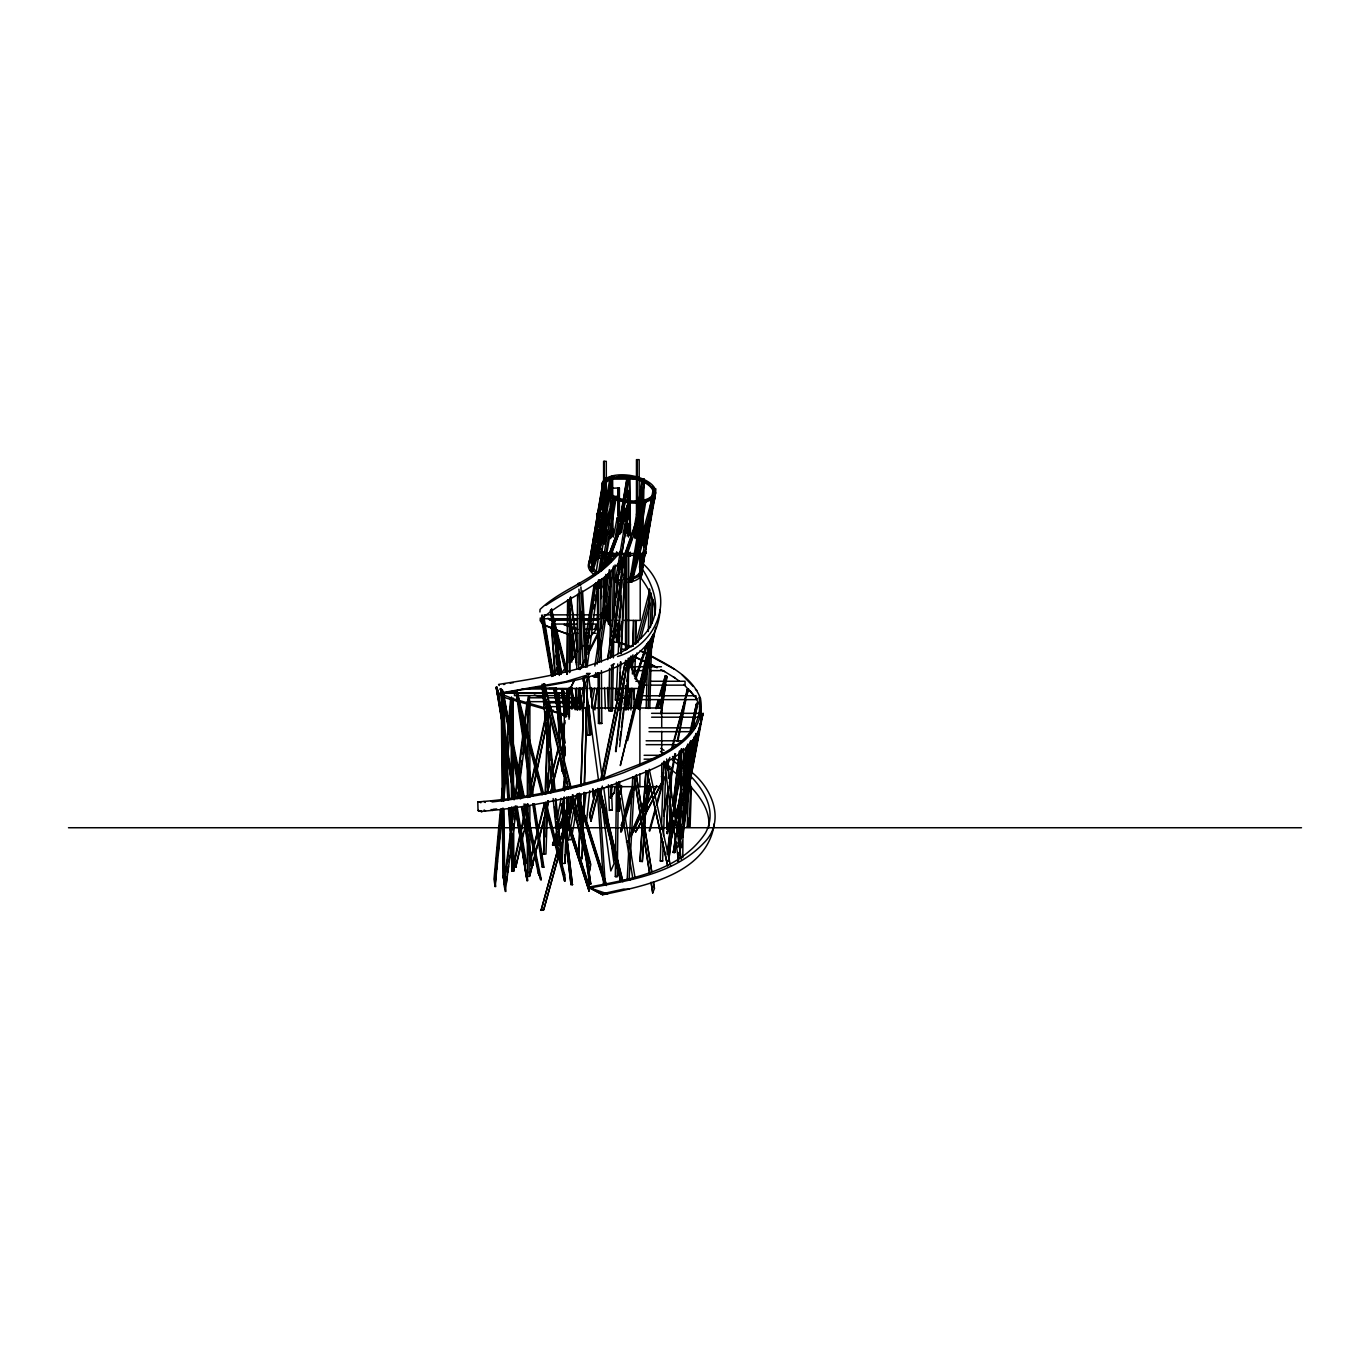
<?xml version="1.0" encoding="UTF-8"?>
<svg xmlns="http://www.w3.org/2000/svg" width="1370" height="1370" viewBox="0 0 1370 1370"><rect width="100%" height="100%" fill="white"/><g stroke="black" fill="none" stroke-linecap="round" stroke-linejoin="round"><path stroke-width="1.5" d="M514.452 691.73L514.452 695.6L567.659 695.6L567.659 691.73M527.347 874.351L527.347 838.046M527.347 831.641L527.347 816.674M527.364 810.269L527.364 803.865M527.364 797.46L527.364 763.278M527.364 754.733L527.381 735.519M527.381 705.601L527.381 701.337M527.981 803.899L527.964 876.526L529.847 876.355L529.865 805.868M527.981 797.477L528.015 699.231M529.865 797.323L529.899 701.2M542.04 614.856L542.04 618.726L568.19 618.726M562.317 689.076L562.317 692.946L502.91 692.946M564.235 712.331L564.235 708.461L568.173 708.461M575.109 701.663L575.109 697.792M577.232 706.646L577.232 702.776M603.605 512.38L603.605 503.869M603.605 482.6L603.605 461.33L606.293 461.33L606.293 501.745M604.256 512.38L604.256 497.498M604.256 486.864L604.256 461.33M604.684 477.736L604.033 479.123L604.033 477.736L634.259 477.719M606.293 563.447L606.293 552.812M606.293 540.037L606.293 531.526M606.293 516.644L606.293 508.133M636.468 538.376L636.468 529.865M636.468 514.966L636.468 459.652L639.173 459.652L639.173 500.084M637.119 538.376L637.119 523.477M637.119 514.966L637.119 459.652M638.077 699.625L638.077 695.772M638.488 477.719L638.488 479.106L611.02 479.123M639.173 525.601L639.173 519.23M639.173 510.719L639.173 504.331M566.615 716.715L566.837 689.11M566.957 674.245L567.591 599.923M566.974 714.455L567.18 688.973M567.317 674.108L567.933 599.786M569.047 719.267L569.303 687.415M569.44 672.55L570.057 598.21M569.406 717.007L569.629 689.401M569.783 672.413L570.314 608.691M680.085 853.561L680.907 751.034M680.274 857.98L681.164 749.065M682.808 857.62L683.459 748.551M608.657 597.337L608.4 620.404L611.619 620.404M608.845 578.465L608.896 574.27M609.033 561.683L609.085 555.398M580.109 688.031L579.972 700.823L578.397 701.132L576.41 700.841L576.547 688.048M576.77 668.851L577.626 594.237M578.397 701.132L578.534 688.339M578.756 669.159L579.63 592.405M580.383 664.587L581 611.277M618.418 782.184L617.253 876.629L615.318 876.56L616.483 782.099M623.966 823.096C614.325 856.747 630.012 786.483 631.998 788.503M621.535 831.316L621.586 827.531M665.392 675.615L665.854 681.489L665.392 675.615L659.312 696.131M613.263 664.244L612.424 710.722L608.794 710.688L609.564 668.44M609.975 645.201L611.208 577.592M611.636 666.454L610.832 710.824L612.424 710.722M611.842 655.887L612.15 639.002M612.373 626.313L613.452 567.163M613.383 657.908L613.88 630.44M614.12 617.767L615.079 564.954M639.602 568.122L639.91 553.292M640.167 540.585L640.338 532.108M640.766 510.924L641.4 479.157L642.838 478.849L644.071 479.072L643.643 500.255M640.835 568.327L641.143 553.497M641.4 540.79L641.742 523.854M642.068 506.9L642.41 489.963M642.547 483.61L642.633 479.363L644.071 479.072M641.862 527.57L641.982 521.216M642.479 557.436L642.564 553.206M642.736 544.729L642.821 540.499M642.907 536.252L643.506 506.609M600.745 598.741L601.276 579.544M601.499 571.016L601.909 556.1M601.841 587.901L602.081 579.356M602.749 618.144L603.81 579.767M604.17 566.974L604.273 562.71M604.393 558.446L604.581 552.042M604.804 543.513L605.865 534.797L605.677 541.201M603.793 609.427L604.615 579.578M615.335 699.967L618.949 700.173L615.335 699.967L615.627 689.298M616.979 640.252L617.099 635.988M617.219 631.724L617.459 623.196M617.082 700.241L617.322 691.713M619.034 629.875L619.206 623.487M619.069 695.909L619.189 691.644M630.885 709.985L631.484 688.665M632.067 667.344L632.358 656.692M632.649 646.024L633.368 620.439M631.45 708.136L631.981 688.956M632.392 674.023L632.923 654.843M633.163 646.297L633.865 620.713M633.608 699.402L633.899 688.733M634.259 675.941L634.498 667.413M635.149 643.968L635.8 620.507M633.882 708.221L634.413 689.024M634.755 676.232L635.355 654.911M635.646 644.242L636.296 620.798M646.178 708.324L647.479 661.385M647.719 652.856L648.01 642.188M648.318 631.519L649.5 588.843M648.147 708.564L649.637 655.237M649.86 646.691L649.979 642.427M650.408 627.494L651.349 593.364M649.774 708.444L651.675 640.167M652.137 623.11L652.788 599.632M567.985 813.643L568.499 796.861M570.108 797.443L569.149 828.918L567.54 828.319M579.647 828.542L578.739 858.425L579.733 830.46M579.767 824.278L580.674 794.377M580.931 785.832L584.374 676.729L587.696 677.037L584.322 784.017M579.921 824.055L580.829 794.155M581.085 785.626L584.374 676.729M582.627 839.536L582.062 858.75L582.712 841.454M582.952 828.867L584.065 792.562M582.901 835.049L584.202 792.339M584.459 783.794L587.37 687.723M590.864 695.772L591.104 687.534M597.149 628.693L597.286 624.583M604.906 581.325L604.992 578.123M604.855 600.796L605.506 579.442L606.653 579.852L606.002 601.207M612.561 556.34L612.681 552.093M617.647 531.697L617.973 521.165M618.452 531.988L618.024 519.059M619.685 534.094L619.822 529.882M619.942 525.669L620.13 519.35M545.346 802.957L543.633 854.212L544.301 817.839M545.089 794.343L547.229 730.279M545.637 794.412L547.486 738.892M547.914 726.066L548.565 706.851M545.962 836.916L546.75 813.42M547.606 787.801L548.103 772.851M549.182 740.81L549.524 730.141M543.085 854.144L545.945 854.075L547.726 800.679M548.017 792.134L549.301 753.688M549.73 740.879L550.517 717.383M550.723 710.979L550.86 706.714M561.854 861.233L562.505 842.019M562.796 833.474L563.498 812.119M563.652 807.838L563.995 797.169M564.217 790.747L564.783 773.673M563.721 816.451L562.145 863.442L564.851 863.374L566.067 827.069M563.858 812.187L564.371 797.237M564.577 790.832L565.159 773.742M564.765 854.76L564.851 863.374M565.485 833.405L565.707 827M566.05 816.314L566.204 812.05M566.478 803.505L566.701 797.1M566.204 822.805L567.06 797.169M609.085 620.404L610.215 586.857M611.054 561.683L611.26 555.398M670.016 820.835L669.724 829.312L666.693 829.175L668.115 786.791M668.406 778.314L668.817 765.59M667.875 805.817L666.693 829.175M668.354 790.987L668.509 786.74M670.409 797.563L669.724 829.312M670.615 791.209L671.386 767.885M670.153 816.588L670.581 803.882M670.786 797.528L671.642 772.081M691.422 786.928L690.086 826.846L689.213 826.898L687.243 826.675L688.648 784.65M688.408 818.232L688.117 826.641L687.243 826.675M689.213 826.898L690.617 784.873M660.271 860.942L662.601 860.942L660.271 860.942L661.145 835.512M661.385 829.295L663.731 761.669M662.601 861.045L663.251 841.951M663.491 835.717L666.06 761.771M618.298 491.196L618.504 487.994L612.887 488.199M620.473 662.001L619.017 693.699L616.38 693.562L617.75 663.988M618.23 653.421L622.1 568.91M617.014 689.247L616.38 693.562M618.949 646.982L619.925 625.85M620.302 617.408L621.278 596.275M621.672 587.833L621.963 581.496M620.867 653.541L625.131 560.587M620.13 678.818L620.422 672.464M620.61 668.252L620.901 661.915M621.295 653.456L625.559 560.484M604.923 885.037L577.387 797.289L577.558 793.727L606.379 885.568M605.283 884.917L577.746 797.152L577.917 793.607L606.088 883.393M539.917 611.996L540.037 609.427C562.916 587.422 597.868 579.664 617.116 552.744M540.294 617.99L540.157 620.576L541.835 623.144M628.693 523.905L627.152 536.047M627.152 880.088L632.769 776.636M629.07 880.191L634.704 776.721M609.393 810.355L612.304 810.081L609.393 810.355L608.4 784.804M644.26 832.087L642.324 861.542L639.944 861.319L642.427 823.456M642.718 819.243L645.904 770.848M640.03 861.422L642.53 823.558M642.804 819.346L645.989 770.95M644.174 831.967L642.324 861.542M616.277 597.337L617.408 580.555M618.11 570.074L618.538 563.772M639.31 576.702L641.177 576.993L639.31 576.702L643.112 553.309M653.713 489.09L655.596 488.936L653.713 489.09L650.973 505.787L652.462 497.481L654.86 497.276L640.972 576.496L639.242 575.931L649.329 516.062M596.703 555.449L598.707 529.882L597.988 533.957M601.361 495.769L603.331 481.897L604.941 482.548L604.598 486.812M601.635 513.476L598.159 558.258L599.135 557.162M603.622 487.891L604.941 482.548M600.625 537.982L603.776 497.481M708.701 827.737C711.03 808.18 696.32 791.809 683.219 779.188M714.301 823.661C707.262 874.334 644.208 886.03 602.663 894.764L588.398 887.178C630.286 879.369 680.359 871.286 705.567 832.857C720.928 804.07 693.819 776.225 672.327 760.076M617.767 640.663L619.137 623.59M626.484 531.903L626.998 525.515L630.166 525.909L629.481 534.437M618.178 643.044L619.719 623.847M627.237 530.036L627.58 525.772M621.226 630.131L621.912 621.603M621.295 636.793L622.494 621.86M618.932 790.13L617.031 811.228L618.349 792.083M625.765 709.763L627.477 690.771M629.755 665.443L630.525 657.001M626.158 709.934L627.871 690.942M630.149 665.615L630.919 657.172M619.891 800.354L619.326 811.074L620.473 798.419M620.456 794.035L621.226 785.592M628.059 709.609L629.96 688.511M620.85 794.189L621.62 785.746M628.453 709.78L630.354 688.665M502.995 808.18L495.067 886.527L494.005 879.095L500.444 809.208M501.232 800.731L502.396 788.024M504.16 768.964L505.924 749.904M506.712 741.427L510.616 699.077M495.752 886.544L494.673 879.112L501.129 809.225M501.917 800.748L503.081 788.041M503.475 783.811L506.215 754.151M506.609 749.921L511.489 696.97M495.067 886.527L496.043 875.944M496.642 869.59L497.413 861.113M498.012 854.76L498.783 846.283M499.365 839.93L500.153 831.453M500.735 825.1L501.523 816.64M503.475 795.456L504.263 786.979M504.845 780.626L505.633 772.166M506.215 765.813L507.003 757.336M507.585 750.983L508.373 742.506M510.325 721.322L511.096 712.862M503.766 799.703L512.962 700.173M671.471 816.999L666.985 833.474L671.848 809.875M667.601 833.628L671.985 812.102M691.627 727.487L696.474 703.889L696.594 708.941L692.244 727.641M586.035 792.631L583.757 813.814M594.888 709.968L597.149 688.767M584.476 815.458L586.6 820.562L589.785 790.661M598.639 708.221L599.306 701.645M614.24 635.834L616.226 619.017M616.723 614.822L617.476 608.52M617.973 604.307L618.709 598.005M619.463 591.703L619.959 587.49M626.415 532.844L627.785 524.299L626.792 532.707M614.376 637.803L621.072 581.051M616.363 640.355L618.349 623.538M619.103 617.236L619.6 613.024M624.069 575.194L625.062 566.786M629.532 528.957L630.405 524.607L629.412 533.016M621.226 602.389L616.5 642.324L613.88 642.016M623.949 579.253L625.696 564.543M614.924 786.414L614.188 792.699L610.558 797.802L611.551 784.959M615.524 751.428L622.956 688.596M610.558 797.802L612.047 785.233M616.003 751.719L625.919 667.926L629.549 662.823L625.919 667.926M619.908 740.057L620.884 731.683M621.381 727.487L623.624 708.632M624.121 704.437L626.347 685.582M626.843 681.404L629.07 662.549M619.634 746.616L629.549 662.823M667.207 854.315L671.934 814.311M672.944 805.885L679.434 751.154M667.447 854.435L672.19 814.431M673.184 806.005L679.674 751.257M673.475 820.87L668.731 860.874L673.235 820.75M673.732 816.554L681.712 749.167M673.971 816.657L681.969 749.27M568.379 789.12L543.102 690.463L544.489 683.664L570.81 786.431M544.489 683.664L543.102 690.463M572.352 794.891L590.247 864.761L589.425 871.337L590.812 864.521L572.917 794.651M516.113 811.126L505.256 891.442L503.869 883.993L510.342 833.251M510.89 829.021L513.579 807.889M514.932 797.306L517.072 780.403M517.894 774.05L522.741 735.998M523.271 731.768L527.056 702.176M505.89 891.476L504.502 884.027L514.195 807.906M515.548 797.34L528.221 697.964L529.591 705.413L517.74 798.453M506.335 882.999L507.14 876.646M507.688 872.416L508.493 866.08M509.024 861.85L509.846 855.514M511.729 840.701L512.534 834.364M513.065 830.134L513.887 823.798M514.418 819.568L515.223 813.215M517.106 798.419L517.928 792.083M518.459 787.853L519.007 783.623M519.812 777.287L521.97 760.367M522.775 754.031L523.58 747.678M524.128 743.448L524.933 737.111M678.749 854.777L677.944 861.113L678.647 852.5M679.726 844.057L681.644 829.261M684.092 810.252L691.182 755.349M680.667 839.981L681.489 833.645M682.842 823.096L693.768 738.601M682.979 832.754L683.801 826.418M684.349 822.188L695.806 733.481M681.455 847.688L682.277 841.351M682.825 837.121L696.2 733.635M585.88 651.503L594.768 584.459M582.935 681.13L583.483 676.934M585.709 660.186L595.967 582.661M588.449 649.705L589.014 645.51M591.223 628.744L591.789 624.566M596.498 588.946L597.063 584.75M587.165 666.762L598.536 580.863M620.798 558.789L607.732 659.672M608.023 657.583L608.879 651.298M609.736 645.013L610.301 640.817M610.883 636.622L611.739 630.337M615.164 605.18L615.729 601.002M616.294 596.806L617.151 590.521M617.716 586.326L618.572 580.041M609.958 657.566L623.932 554.884M610.592 657.874L623.436 563.567M594.837 666.043L609.342 569.646M595.128 676.814L595.762 672.636M597.029 664.244L611.208 569.937M596.875 677.122L593.261 676.523L596.875 677.122L597.508 672.927M599.084 662.446L613.572 566.05M644.568 811.211L645.201 806.998M645.835 802.786L648.387 785.935M660.186 708.033L663.697 684.863M664.33 680.65L664.964 676.455L666.916 676.42L666.282 680.633M647.667 794.514L648.952 786.089M660.751 708.187L662.018 699.762M662.977 693.443L663.936 687.124M644.671 819.448L649.774 785.763M660.939 712.058L666.916 676.42M650.339 785.918L644.362 821.555M661.179 714.318L665.649 684.846M514.778 798.282L496.197 687.38L497.002 686.849L515.531 798.145M525.652 863.151L526.457 862.603L525.652 863.151L516.182 806.656M584.408 645.749L594.049 585.178M596.053 572.66L601.036 541.338M586.394 640.115L587.062 635.937M593.381 596.258L594.049 592.08M594.717 587.901L595.368 583.723M586.514 648.061L589.836 627.186M590.504 623.007L591.172 618.829M598.485 572.883L604.804 533.204L605.797 533.838L604.136 544.284M593.827 609.016L594.494 604.838M595.145 600.659L596.155 594.409M599.803 571.427L602.8 552.641M644.123 547.503L647.89 524.556M641.177 576.993L655.596 488.936M602.269 485.871L589.391 562.265L601.961 489.158M591.908 558.549L591.223 562.693L591.6 561.837M596.087 533.786L599.221 515.206M599.906 511.078L603.399 490.426M603.553 490.7L590.984 570.091L592.731 569.988L605.934 491.539L603.553 490.7L590.984 570.091M604.119 487.532L604.821 483.387L602.612 483.815L604.821 483.387M595.197 550.466L595.899 546.339M596.584 542.212L597.286 538.085M599.375 525.703L600.06 521.559M600.762 517.432L601.464 513.305M602.149 509.178L602.851 505.05M603.536 500.923L604.238 496.796M600.642 533.375L609.684 479.705M601.892 534.214L611.277 478.472L612.664 478.044L603.964 529.659M602.218 539.986L602.92 535.841M601.327 570.571L613.503 498.32L614.531 497.687M561.991 807.752L562.882 804.293L589.597 887.572L589.031 890.945L561.991 807.752L562.882 804.293M612.441 510.068L613.144 505.941M603.228 569.201L615.062 499.005L616.072 498.389L604.598 566.512M620.302 517.62L626.895 478.387M620.028 520.6L627.34 477.257L629.19 477.445L621.894 520.805M622.151 517.809L626.672 490.974M615.969 555.895L616.671 551.767M615.335 581.394L628.539 502.019L630.405 502.259L617.185 581.616L615.318 580.469M618.572 572.454L630.405 502.259M635.132 502.105L635.303 501.06A24.677 11.833 9.6 0 1 605.317 482.891A24.677 11.833 9.6 0 1 645.116 481.709A24.677 11.833 9.6 0 1 637.906 500.975L637.735 502.019L635.132 502.105A24.677 11.833 9.6 0 1 629.721 501.797M633.145 534.403L642.188 480.716L643.198 480.099M640.064 498.68L640.766 494.536M634.344 537.16L635.731 528.906M637.119 520.651L643.729 481.418L642.188 480.716M635.012 538.598L638.146 520.018M639.191 513.818L641.28 501.437M642.324 495.238L644.756 480.784M630.936 581.068L644.14 502.619L643.061 501.745L629.84 580.195L632.426 580.726L645.647 502.276L644.551 501.403M639.944 567.745L642.376 553.292M643.763 545.02L647.256 524.385M649.346 512.003L653.165 489.296M640.424 568.687L643.198 552.161M644.585 543.907L647.719 525.327M650.853 506.746L653.644 490.237L655.425 490.237L654.963 489.296M643.044 556.597L639.91 575.177L641.639 575.725M645.133 544.215L645.835 540.088M646.52 535.944L647.222 531.817M652.086 502.927L652.788 498.8M640.972 576.496L655.083 492.292M588.723 891.048L589.288 887.674L562.556 804.378M646.092 793.418L647.325 786.209M681.746 802.615L673.287 852.465L676.044 833.662M677.105 827.429L681.695 800.422M683.801 787.955L691.559 742.266M693.682 729.799L694.385 725.655L695.789 725.792M682.808 796.381L692.312 740.297M675.701 844.194L674.691 852.602L676.455 842.225M677.465 833.799L680.291 817.188M683.099 800.559L693.682 738.259M677.516 835.991L681.746 811.057M682.808 804.841L694.436 736.289M574.835 803.625L576.29 795.216M591.48 706.971L594.734 688.065M606.328 620.833L608.862 606.122M621.518 532.587L623.692 519.983L622.562 519.162L619.959 533.821M579.373 793.11L571.187 839.759L565.998 839.759M593.844 709.078L597.474 688.065M624.6 530.481L625.696 524.179M647.77 792.185L648.729 786.585M566.375 837.652L572.66 802.032M591.138 697.261L592.611 688.887M605.18 617.647L607.407 605.06M568.447 839.759L574.116 807.718M681.404 793.281L675.564 822.771L681.763 784.942M682.894 778.657L688.956 745.177M691.987 728.429L697.073 703.135L693.151 728.395M674.948 822.616L681.541 788.949M683.065 780.575L689.881 742.9M692.535 728.258L697.073 703.135M675.564 822.771L680.102 797.648M680.873 793.47L681.626 789.274M682.757 783.006L690.326 741.136M692.603 728.583L697.69 703.289M682.928 784.907L690.874 740.964M637.033 708.256L642.958 676.848M645.338 664.279L649.688 641.263M637.615 708.513L650.664 639.43L654.021 634.259L650.664 639.43M639.208 709.352L641.194 698.888M641.982 694.693L646.726 669.57M648.695 659.107L653.439 633.985M639.79 709.626L654.021 634.259M663.868 811.811L668.646 786.74M669.365 782.784L674.93 753.568M677.225 741.307L687.124 689.281L686.507 695.84M663.714 816.109L675.564 753.723M677.859 741.461L685.788 699.796M677.653 847.413L681.472 824.346M683.065 816.006L685.822 801.416M686.541 797.391L687.397 793.076M688.117 789.051L702.382 713.821L687.124 797.357M678.373 843.389L681.524 826.709M683.099 818.369L683.887 814.191M684.675 810.03L685.856 803.762M687.038 797.511L687.826 793.333M688.63 789.171L702.896 713.941M678.441 843.235L681.592 826.555M682.774 820.305L686.336 801.536M603.708 489.569L589.494 563.43L603.708 489.569L605.574 489.775L605.591 491.094L603.725 490.905M603.536 500.136L605.574 489.775M591.754 561.546L596.635 536.68M601.927 509.743L602.731 505.599M603.553 501.454L605.18 493.166M558.087 825.887L563.481 798.59M581.342 708.307L582.164 704.094M597.115 628.505L597.954 624.309M603.348 597.012L607.92 573.91M615.815 534.009L618.709 519.316L617.185 517.911L613.417 536.749M560.399 827.994L563.721 811.194M605.249 601.207L606.071 597.012M555.312 827.583L556.134 823.387M556.973 819.209L561.152 798.282M562.83 789.908L564.919 779.462M579.133 708.324L581.651 695.754M595.025 628.813L595.864 624.617M596.703 620.439L597.954 614.171M603.382 586.959L605.9 574.407M628.539 537.057L630.063 524.915L628.573 513.818M636.913 708.495L641.246 687.552M639.756 698.186L641.931 687.706M638.232 708.769L640.389 698.289M648.626 658.49L653.387 635.44M638.899 708.924L642.376 692.175M643.232 687.98L655.785 627.22M600.711 779.616L625.062 663.217L627.494 663.217L603.639 779.855M601.207 779.855L625.062 663.217M601.413 787.921L601.036 792.322L602.338 786.089M603.571 777.526L624.891 675.684M521.285 844.194L515.805 866.902L514.332 860.617L519.71 835.769M520.617 831.624L525.532 808.848M531.354 781.928L547.931 705.327M516.353 866.97L514.88 860.685L520.257 835.837M521.165 831.693L526.988 804.772M531.012 786.14L545.791 717.812M546.698 713.667L548.479 705.396M515.805 866.902L520.737 844.125M521.628 839.981L523.426 831.71M525.224 823.421L526.114 819.277M532.382 790.302L545.38 730.244M522.176 840.05L527.107 817.274M532.039 794.497L549.849 709.54M673.287 803.642L674.742 797.408M678.116 782.852L681.506 768.313M682.945 762.08L686.336 747.523M689.23 735.056L696.474 703.889M666.985 833.474L671.814 812.684M673.749 804.378L675.204 798.145M676.163 793.983L681.472 771.139M682.928 764.905L687.757 744.115M673.92 803.796L675.359 797.546M676.335 793.401L681.644 770.539M683.099 764.306L687.449 745.605M691.781 726.905L697.107 704.043M674.365 804.533L681.609 773.365M683.065 767.131L688.374 744.27M649.243 643.866L620.319 765.539L650.408 642.033M634.464 709.609L647.496 656.076M627.614 740.708L650.185 648.061M651.195 643.951L652.514 635.492M530.687 858.545L544.541 803.008M547.11 792.716L551.219 776.259M553.274 768.022L558.395 747.455M563.019 728.943L565.074 720.706M531.046 858.613L544.917 803.077M547.469 792.785L551.579 776.328M552.607 772.218L558.258 749.596M562.351 733.138L564.919 722.846M537.588 844.331L529.882 875.173L548.719 801.193M539.129 838.149L548.36 801.125M550.415 792.887L551.442 788.778M552.983 782.612L559.131 757.918M550.774 792.973L552.829 784.736M553.857 780.626L560.518 753.877C558.069 755.384 566.204 790.713 564.645 769.871M597.388 796.484L591.052 821.229L589.494 814.893L595.813 790.147M627.957 664.296L629.532 658.114M591.052 821.229L589.888 815.116L594.101 798.607M590.675 821.024L598.039 792.134M619.103 709.609L622.802 695.172M619.497 709.831L621.603 701.577M668.183 849.006L669.485 843.937M670.546 839.827L681.661 796.604M684.298 786.312L688.528 769.854M689.589 765.744L690.651 761.617M692.518 754.339L698.34 731.7M699.402 727.59L703.101 713.188L692.501 756.565M668.68 849.16L681.626 798.83M684.264 788.538L689.024 770.026M690.086 765.916L691.439 760.675M629.652 666.437L632.375 656.11M635.646 643.712L649.825 590.042M631.33 667.464L633.505 659.21M637.872 642.701L650.956 593.141M624.977 698.34L621.466 697.399L624.977 698.34L626.621 692.141M634.807 661.179L636.981 652.925M640.8 638.471L650.065 603.365M634.995 560.964L652.719 496.385L653.798 496.265L655.237 497.019L631.964 581.788L630.885 581.908L629.447 581.154L632.221 571.05M639.944 546.716L641.605 540.671M642.718 536.629L646.041 524.522M648.267 516.456L649.928 510.394M651.024 506.352L652.685 500.307M630.885 581.908L654.158 497.139L655.237 497.019M649.174 830.785L655.648 807.255M656.435 804.224L664.005 776.602M666.231 768.416L668.697 759.271M671.488 749.047L687.997 688.716L672.122 749.236M649.808 830.991L655.699 809.482M656.829 805.406L663.748 779.89M666.865 768.621L669.879 757.422M558.498 856.318L543.684 909.834L541.099 910.348L557.521 850.445M559.799 842.207L571.752 798.984M541.099 910.348L557.607 850.65M559.885 842.413L571.838 799.189M543.684 909.834L558.395 856.113M559.542 852.003L573.208 802.597M559.628 852.208L573.294 802.803M576.428 665.186L568.413 604.29L570.399 597.2L577.575 651.812M576.496 662.892L568.773 604.084L570.262 598.776M593.809 797.511C599.717 774.478 592.508 813.866 592.696 789.12M687.997 688.716L687.175 694.059L688.613 688.922M596.943 629.07L598.108 624.96M600.454 616.74L601.618 612.63M603.964 604.41L606.311 596.19M601.413 619.086L604.923 606.756M606.259 609.564L607.424 605.454M600.608 553.514L601.841 549.25M655.682 708.461L658.097 700.241M624.052 817.445L621.072 825.442M625.867 811.28L632.546 788.709M656.23 708.667L658.045 702.502M660.477 694.299L665.94 675.821M620.987 831.111L632.512 792.1M657.412 707.965L659.843 699.745M661.059 695.635L664.707 683.322M625.182 819.003L631.861 796.415M633.676 790.267L634.892 786.157M657.977 708.17L660.391 699.95M661.607 695.857L664.039 687.637M553.977 840.015L552.709 845.136L553.84 845.084L557.076 835.083M552.709 845.136L557.111 832.069M641.674 808.523L644.071 800.645M644.277 801.005L638.934 816.948L629.875 836.419M644.636 804.104L642.17 811.519M612.801 508.219L592.867 571.102L591.412 571.495L590.35 570.228L613.503 497.19L614.959 496.813L616.02 498.081L614.736 502.139M591.412 571.495L614.565 498.457L616.02 498.081M624.874 708.53L631.775 688.305M635.218 678.184L646.948 643.814M625.422 707.177L631.621 688.973M635.063 678.869L646.794 644.482M625.439 709.437L632.495 688.545M635.783 679.109L648.198 642.701M613.435 635.749L615.524 629.703M614.359 634.002L615.764 629.96M617.39 575.28L615.284 581.325L617.51 582.627L616.928 581.685M618.795 571.239L642.753 502.704M615.849 582.267L643.455 500.701L645.116 501.06L621.038 572.557M621.158 569.595L631.724 539.369M633.848 533.324L641.588 511.147M554.662 838.731L552.47 844.913L553.84 845.084M555.706 837.943L556.888 834.724M640.509 811.742L629.669 836.06M555.09 836.71L556.905 831.71M641.982 811.143L643.198 807.821M651.058 882.468L652.736 892.949L654.432 888.394L653.421 882.092M603.964 567.831L629.018 501.077L630.662 502.002L629.19 505.992M604.547 567.026L628.265 503.081M607.098 564.748L630.662 502.002M608.417 561.957L626.963 511.986M617.219 783.434L632.837 878.667M670.135 825.87L671.728 821.966M674.108 816.092L681.25 798.487M684.418 790.661L687.603 782.835M674.982 816.058L678.955 806.262M673.372 823.747L671.797 827.651L674.263 823.695M675.753 817.873L681.301 804.173M682.894 800.251L688.442 786.568M675.838 819.791L681.404 806.091M682.979 802.169L686.952 792.391M558.652 829.877L562.094 821.726M558.84 830.237L570.502 805.971M558.943 826.658L563.498 816.571M558.429 828.713L563.704 816.931M640.15 816.143L630.765 836.299M640.338 816.52L630.953 836.659M602.149 777.543L588.586 676.061L585.367 683.305L598.519 780.283M600.676 794.771L610.814 870.943L614.034 863.699L610.027 834.176M615.318 876.56L617.305 876.543M645.578 553.514L646.349 551.836M677.551 860.959L679.178 857.637M574.081 680.873L570.314 688.459L574.218 680.873M579.75 669.502L584.459 660.015M588.227 652.428L597.663 633.471M580.092 669.502L584.014 661.915M587.918 654.329L597.714 635.355M603.588 623.984L606.516 618.298L605.215 618.298M640.989 822.651L635.68 832.052L633.848 829.055L640.732 815.972M642.701 812.222L656.453 786.037M661.385 776.67L663.337 772.937M643.078 812.187L645.047 808.437M647.993 802.82L656.846 785.986M661.761 776.636L663.731 772.885M635.68 832.052L641.588 820.818M645.51 813.335L664.193 777.8M668.132 770.317L670.101 766.566M645.904 813.3L663.594 779.633M566.015 811.554L569.577 804.926M565.313 813.574L569.783 805.286M566.855 811.999L569.44 807.204M627.751 507.945L627.237 476.4L629.549 475.63L630.012 535.293M628.282 841.625L626.706 842.19L627.083 840.872M626.706 842.19L627.272 841.231M625.234 553.446C606.807 586.069 567.557 595.231 541.664 619L541.544 621.586L543.222 624.155M654.432 888.394L653.353 882.229M652.736 892.949L651.144 882.331M610.078 797.528L614.188 792.699M620.593 551.031C602.166 576.924 571.444 587.97 546.048 605.249M560.724 673.766L567.266 665.615M569.886 662.344L576.428 654.192M580.349 649.294L582.969 646.041M589.511 637.872L597.371 628.094M611.962 496.967L618.641 495.974L618.298 492.789M601.276 553.514L603.879 551.836M521.49 807.238L531.423 865.994L532.776 865.497L522.826 806.742M531.423 865.994L532.776 865.497M503.835 684.589L505.239 683.784M617.528 656.504C658.405 644.397 676.814 594.974 643.506 564.149M611.157 665.46L614.462 663.816M597.2 789.188L603.536 883.376M565.656 672.345L551.014 614.24L551.237 609.856M612.613 477.137L610.129 476.777L612.613 477.137L612.801 502.739M589.22 674.417L565.776 681.609L497.447 693.545L506.677 698.238L544.472 709.026M541.869 684.349L544.626 684.589L545.054 688.819M553.155 798.556L558.994 857.791L561.751 858.031L555.912 798.813M558.994 857.791L561.751 858.031M508.424 808.197L512.877 867.553M509.914 807.923L512.842 867.758L509.195 807.957M610.027 477.633L612.664 478.044M599.443 556.494L596.823 556.083M561.786 770.916L561.46 760.144M542.126 794.823L516.987 698.34L516.952 691.49L543.702 794.12M516.987 698.34L516.952 691.49M564.56 874.18L564.594 881.03L564.56 874.18L545.842 802.34M561.323 803.933L571.033 884.575L561.323 803.933L562.967 803.899L572.369 884.626L562.967 803.899M597.508 512.74L596.618 514.11L597.834 520.583M602.046 512.928L604.495 512.448M629.001 889.267L623.727 889.096L602.406 893.754L602.663 894.764L588.398 887.178L602.406 893.754L607.681 893.925L589.956 887.965C629.96 880.276 674.725 873.889 704.197 842.601C725.792 820.887 712.023 788.092 691.045 771.704M590.35 570.228L591.789 569.834M578.106 794.138L590.693 883.821L578.106 794.138L577.027 794.103M576.976 796.278L589.614 883.787L591.052 883.736M522.706 797.631L500.307 688.75L502.756 693.648M538.222 873.015L541.253 879.608L538.222 873.015L523.991 803.916M644.14 502.619L645.647 502.276M531.474 795.371L516.028 692.192L517.723 692.466L519.298 702.998M516.028 692.192L517.723 692.466M532.724 803.779L542.178 866.953L543.873 867.227L534.42 804.07M542.178 866.953L543.873 867.227M579.322 583.278L577.746 583.586L579.733 583.877M553 624.908L553.668 633.402M554.49 624.771L561.495 672.995M576.41 700.841L579.972 700.823M541.013 910.142L543.599 909.646M504.126 692.912C556.169 682.431 655.545 679.229 660.117 609.667M514.092 799.857L497.087 688.082L514.778 798.419M514.041 798.556L498.389 695.206M516.113 806.844L527.09 880.704L515.839 806.039M502.328 689.607L520.069 798.847M511.678 856.267L511.729 871.217L513.836 871.046L513.664 824.072M623.949 508.938L626.689 508.698L623.881 508.818L625.388 511.866M510.102 682.996L513.339 682.637M585.675 707.434L587.25 734.885L588.62 734.731M589.049 705.071L590.727 734.645L589.34 734.799L587.302 698.888M629.447 581.154L631.964 581.788M683.818 684.452L697.107 698.991L695.72 697.981L700.669 706.869C708.855 756.411 642.153 772.029 607.903 786.86C566.666 799.207 524.094 808.163 481.093 811.348L478.044 810.509L481.915 811.656L478.044 810.509L477.787 801.929C521.353 798.761 564.491 789.822 606.276 777.287C640.526 762.456 707.228 746.838 699.042 697.296L700.43 698.306C708.376 741.375 654.928 759.134 623.864 772.577C581.548 788.041 536.92 796.689 492.275 801.912L490.888 800.902M481.093 811.348L479.38 810.612M492.994 809.31L496.676 808.968M528.015 697.09L529.899 696.936M627.032 508.647L623.881 508.818L625.816 508.801M616.637 811.074L619.326 811.074M608.794 710.688L610.369 710.585M512.123 867.792L513.613 867.518M502.961 876.338L504.725 883.667L502.961 876.338L502.31 808.523M578.688 584.956L580.794 584.853M587.25 734.885L590.727 734.645M598.056 672.687L598.45 723.377L601.841 723.428L601.413 670.615M598.45 723.377L601.841 723.428M626.415 841.985L627.974 842.139M635.303 501.06L637.906 500.975M625.559 663.457L627.991 663.457M625.542 685.839L626.107 692.192M628.71 658.353L628.162 692.192L628.162 658.353M617.185 517.911L621.432 519.316L618.709 519.316M622.562 519.162L626.415 519.983L623.692 519.983M600.317 553.514L624.583 553.514M628.556 553.514L635.081 553.514M636.981 553.514L646.349 553.514M608.4 555.398L617.63 555.398M628.916 555.398L633.899 555.398M639.328 555.398L640.201 555.398L640.201 570.074M544.147 614.856L568.19 614.856M571.564 614.856L577.9 614.856M582.113 614.856L590.556 614.856M593.501 614.856L598.981 614.856M572.403 618.726L577.9 618.726M582.113 618.726L598.981 618.726M596.858 619.034L598.827 619.034M549.558 620.199L576.856 620.199M582.986 620.199L597.868 620.199M614.719 620.404L617.63 620.404M624.001 620.404L640.201 620.404L640.201 576.359M555.347 675.085L551.665 624.052L576.856 624.069M585.076 624.069L589.288 624.069M591.566 624.069L597.868 624.069M573.842 629.361L577.883 629.361M583.945 629.361L598.125 629.361M573.842 633.231L577.883 633.231M583.945 633.231L588.004 633.231M592.046 633.231L596.087 633.231M621.415 649.209L627.1 649.209M630.337 666.762L644.842 666.762M649.774 666.762L661.419 666.762M633.197 670.632L643.558 670.632M649.774 670.632L663.491 670.632M586.548 673.458L590.247 673.458M635.834 681.267L640.389 681.267M650.716 681.267L685.051 681.267L685.051 685.137L650.716 685.137M642.205 685.137L646.777 685.137M531.868 688.151L555.398 688.151M548.942 688.459L584.956 688.459M589.134 688.459L624.703 688.459M627.785 688.459L641.434 688.459L628.231 661.915M522.004 689.076L566.786 688.819M561.46 689.333L567.848 689.333L567.848 693.203M625.542 692.192L628.727 692.192M506.147 693.203L568.31 693.203M544.096 697.792L529.402 697.792L529.402 701.663L544.096 701.663M548.103 697.792L577.335 697.792L577.335 701.663L548.103 701.663M547.897 702.776L580.486 702.776L580.486 706.646L545.791 706.646M585.298 707.982L564.286 707.982L564.303 765.402M591.583 707.982L661.71 707.982L661.71 727.128M576.068 708.461L579.698 708.461M651.606 713.325L699.334 713.325L699.265 717.195L651.606 717.195M649.003 727.83L695.275 727.83M649.003 731.683L691.559 731.683M646.126 740.793L682.14 740.793M646.126 744.663L677.499 744.663M644.106 755.298L662.018 755.298M644.106 759.168L654.586 759.168M576.907 786.671L564.303 786.671L564.303 769.649M606.293 786.671L661.727 786.671L661.727 763.278M68.5 827.737L1301.5 827.737M627.237 476.4L629.053 476.435M513.836 871.046L513.065 847.533M511.729 871.217L512.277 834.929M549.867 710.242L565.485 714.541M550.124 710.876L565.741 715.191M624.857 879.968L630.114 880.139M589.614 883.787L590.693 883.821M571.033 884.575L572.694 884.523M603.331 883.479L605.232 883.444L598.913 789.257M668.491 860.771L666.454 860.634L668.731 860.874M477.787 801.929L479.346 802.169M584.236 676.934L587.542 677.26M578.876 858.219L582.199 858.528M672.875 852.363L674.691 852.602M627.409 524.436L630.405 524.607M628.556 502.944L630.405 503.184M612.784 559.457L610.917 559.165L612.647 559.457M641.4 479.157L642.633 479.363M644.037 501.643L645.681 502.002M534.283 695.018L541.766 697.21M553.377 710.345L511.952 698.392L503.389 694.83M596.429 571.889L597.354 572.18M573.139 627.323L577.13 628.676M576.513 629.001L563.943 624.703M564.286 624.275L571.153 626.655M567.968 634.036L555.586 629.635M572.78 636.228L546.51 626.158M618.949 518.117L622.545 519.418M623.059 520.069L617.664 518.117L617.596 520.412L621.192 521.713M621.089 642.821L626.313 644.773M620.73 643.181L629.429 646.434M562.231 715.072L566.084 716.544M549.456 618.709L555.347 621.055M554.764 621.295L547.777 618.298M553.617 628.847L545.123 625.148M602.355 482.976L603.964 483.627M628.042 645.424L631.484 646.88M635.183 656.915L645.356 661.556M634.841 657.189L646.743 662.566M613.503 498.32L615.062 499.005M640.098 650.544L646.777 653.815M641.485 651.555L646.503 654.004M649.825 655.648L674.502 669.245M650.082 664.21L657.12 667.772M651.795 656.264C670.615 666.231 692.329 677.242 700.43 698.306M652.034 664.827L655.733 666.762M660.802 669.69L664.501 671.608M652.719 496.385L654.158 497.139M632.152 660.323L630.971 656.024M628.436 501.865L630.097 502.79M663.114 670.598L674.742 677.808M660.734 748.328L664.039 750.366M672.499 756.531L677.585 760.23M660.46 751.428L663.851 753.894M662.737 763.021L680.205 776.687M695.481 689.401L696.851 690.429M673.355 676.797L679.4 681.232M483.918 801.45L485.305 802.46M491.145 809.482L492.532 810.492M479.466 801.758L480.853 802.769M484.158 810.012L485.545 811.023M631.33 579.852L632.426 580.726M683.596 765.231L688.1 768.981M682.174 674.879L693.186 686.421M613.503 497.19L614.565 498.457M639.465 576.136C648.096 587.302 655.733 600.591 655.031 615.147M689.983 690.497L694.573 696.474M642.941 570.057C698.854 657.531 553.514 675.324 498.56 684.435L499.245 685.548M611.431 526.988L613.709 530.447M610.284 525.275L605.608 515.754M606.499 529.454L609.171 534.386M551.665 624.052L554.542 629.532M562.231 770.779L565.108 776.259M641.742 567.745L642.205 568.687M606.516 618.298L610.301 625.885M613.126 631.57L619.737 644.842M623.076 508.972L625.354 514.692M600.317 551.836L601.087 553.514M541.595 615.695L543.941 621.792L553.48 676.146M541.595 617.373L543.359 621.946M500.307 688.75L502.036 693.837M562.299 807.649L589.031 890.945M626.039 516.61L628.128 524.933M529.368 872.073L530.241 875.259M516.25 691.696L542.999 794.343M545.14 802.546L563.858 874.403M518.22 700.19L542.297 792.562M544.969 802.82L565.296 880.824M544.267 803.025L564.594 881.03M543.907 683.904L570.759 788.726M546.305 700.515L567.882 784.77M571.05 797.1L586.839 858.767M570.485 797.34L588.912 869.282M551.562 609.838L567.249 672.105M571.444 688.699L576.667 709.454M550.98 610.044L567.18 674.382M570.845 688.904L576.068 709.66M551.596 614.051L553.172 620.267M554.216 624.429L566.238 672.156M570.417 688.75L575.126 707.434M569.834 688.956L575.058 709.711M599.889 788.589L622.973 881.544M599.683 788.709L622.768 881.663M597.765 788.366L620.85 881.321M598.073 790.541L620.644 881.441M602.252 517.175L603.091 520.737M649.226 769.221L670.581 865.891M667.721 865.789L646.931 771.276L667.618 865.669M503.321 695.343L524.008 795.85M525.737 804.224L541.253 879.608M504.331 703.906L523.289 796.038M525.018 804.413L540.534 879.797M501.009 688.562L523.426 797.46M525.138 805.834L538.941 872.844M699.282 705.858L700.738 713.582M496.351 688.219L497.635 695.326M526.542 873.443L527.827 880.567M555.689 688.682L565.211 743.037M544.455 628.213L552.521 674.211M555.09 688.853L563.892 739.029M541.955 617.784L552.23 676.335M554.422 688.87L565.056 749.51M541.732 620.045L551.63 676.489M553.84 689.024L565.211 753.842M503.304 691.336L509.691 729.097M511.472 739.594L521.405 798.35M502.687 691.696L520.788 798.727M522.107 806.861L532.159 865.874M516.987 806.108L526.388 863.014M496.265 686.986L514.846 797.871M516.952 810.441L520.446 831.35M521.148 835.546L521.85 839.724M522.552 843.92L523.254 848.098M523.956 852.277L524.659 856.473M543.77 616.312L553.514 675.307M555.586 687.946L563.241 734.286M544.558 624.857L545.26 629.07M545.945 633.283L550.826 662.772M551.511 666.985L552.213 671.197M555.347 690.155L557.419 702.793L556.254 687.843M558.121 707.006L562.642 734.388M564.389 744.92L565.074 749.133M552.213 673.526L542.811 616.637L544.661 631.501M554.987 690.377L557.076 703.015M557.778 707.228L565.074 751.462M545.346 635.714L546.048 639.927M546.733 644.14L551.254 671.523M554.388 690.48L565.176 755.778M619.343 781.568L634.909 876.937M636.314 775.043L651.743 871.594M636.228 775.163L651.675 871.731M649.791 873.94L634.361 777.372L649.705 874.06M497.087 688.082L514.486 797.614M515.377 806.981L527.09 880.704M515.086 806.176L525.789 873.58M519.932 707.194L533.153 795.645M517.004 692.621L532.451 795.799M533.701 804.224L543.154 867.381M516.747 692.038L518.631 704.659M519.264 708.872L532.176 795.216M533.444 803.625L542.897 866.799M666.625 758.963L681.215 859.332M664.09 761.086L678.681 861.61M551.665 608.691L553.497 621.381M554.114 625.593L561.152 674.211M563.293 689.007L566.05 708.016M551.374 610.951L560.553 674.348M562.693 689.144L565.45 708.17M550.98 610.404L560.176 673.817M562.317 688.596L565.365 709.728M550.38 610.558L559.577 673.954M561.717 688.75L565.074 711.989M577.318 796.193L589.956 883.701M603.742 787.801L609.308 830.237M564.046 691.918L566.324 708.718M556.203 637.375L560.741 670.992M563.875 694.111L565.861 708.804M553.274 627.015L555.843 645.921M556.973 654.329L559.525 673.235M562.094 692.141L565.211 715.26M556.785 656.521L559.354 675.427M561.614 692.244L565.022 717.452M570.759 597.012L577.369 647.411M582.901 689.418L584.271 699.916M582.267 687.517L584.202 702.228M579.818 688.1L582.575 709.095M593.056 788.914L594.152 797.306M579.459 688.288L582.49 711.407M546.099 699.402L555.073 790.353M544.061 684.777L554.507 790.524M555.329 798.984L561.186 858.219M542.657 686.284L543.274 692.621M543.702 696.851L544.524 705.31M545.157 711.664L545.996 720.123M546.613 726.477L547.246 732.813M547.863 739.166L548.702 747.626M549.13 751.856L549.952 760.316M550.586 766.652L551.425 775.112M551.836 779.342L552.881 789.925M554.559 806.844L555.603 817.41M556.014 821.64L556.854 830.117M557.47 836.453L558.309 844.913M542.075 686.456L552.521 792.22M573.037 633.95L575.194 657.103M578.911 697.107L580.092 709.728M572.66 634.019L574.818 657.172M578.722 699.265L579.715 709.797M570.725 634.07L573.071 659.33M575.811 688.802L576.599 697.227M576.993 701.423L577.78 709.848M570.348 634.122L571.119 642.547M571.906 650.973L572.489 657.292M575.434 688.87L576.222 697.279M576.616 701.491L577.387 709.917M550.637 610.061L551.014 614.24M554.696 631.656L557.761 674.177M559.131 693.323L563.875 759.237M555.929 655.185L556.545 663.697M556.837 667.943L557.299 674.314M558.686 693.46L559.148 699.83M559.594 706.218L560.518 718.976M562.505 746.616L563.275 757.25M557.641 706.988L560.707 749.51M551.374 626.313L554.884 675.222M556.58 698.614L556.888 702.861M557.196 707.125L559.782 743.276M503.064 697.244L505.838 741.941M506.232 748.328L509.4 799.412M502.293 697.484L508.63 799.652M501.437 695.395L502.088 706.029M502.756 716.681L503.406 727.316M503.68 731.58L507.893 799.686M582.541 591.035L586.874 667.07M580.914 586.976L585.487 667.224M578.928 589.186L583.38 667.31M583.997 677.876L584.356 684.212M601.875 548.411L602.012 551.802M607.458 687.432L608.28 708.735M611.294 784.702L612.287 810.235M604.547 687.552L605.386 708.855M629.583 477.719L630.508 534.488M630.286 552.11L630.354 556.323M627.957 490.306L628.128 500.821M628.025 524.761L628.094 528.957M628.47 552.076L628.539 556.288M502.927 697.193L503.218 726.871M503.269 733.224L503.92 801.022M504.006 809.499L504.725 883.667M502.362 714.181L502.482 726.905M502.55 733.258L502.756 754.442M503.047 786.226L503.201 801.056M503.269 809.533L503.989 883.701M501.968 696.183L502.961 800.011M503.047 808.488L503.698 876.303M501.232 696.234L502.225 800.046M612.887 515.531L613.041 536.852M611.859 476.212L612.013 497.533M612.15 516.73L612.287 535.927M610.9 479.842L611.106 507.568M611.226 524.641L611.311 537.434M610.147 481.058L610.181 485.322M610.232 491.71L610.335 506.643M610.523 532.228L610.575 538.633M600.676 579.801L601.07 628.368M601.173 641.057L601.344 662.172M599.512 579.647L599.581 588.107M598.467 579.887L598.998 645.373M599.221 672.824L599.632 723.531M597.337 583.98L597.902 653.678M513.185 698.083L513.373 749.322M513.408 757.867L513.562 798.436M513.596 806.981L513.613 813.386M511.746 698.272L511.918 743.105M511.952 749.51L512.14 798.624M512.157 807.17L512.226 822.12M511.061 698.255L511.078 702.519M511.13 713.205L511.215 736.683M511.233 740.964L511.455 798.607M511.489 807.153L511.541 822.103M572.129 659.98L572.112 636.639L571.752 662.224M572.129 687.586L572.129 696.08M572.129 700.327L572.146 708.821M571.752 687.706L571.769 708.924M569.235 635.269L569.252 662.874M569.252 690.463L569.269 709.574M661.71 731.374L661.727 754.767M639.893 707.982L639.893 765.402M639.893 773.913L639.91 786.671M628.71 552.589L628.71 647.77M628.162 552.589L628.162 647.77M626.107 558.926L626.107 649.894M626.107 660.46L626.107 664.69M625.542 554.696L625.542 649.894M625.542 660.46L625.542 664.69M619.103 488.199L619.103 516.267M618.401 488.199L618.401 516.267M655.528 492.515A27.177 13.049 9.6 0 1 654.312 496.745M653.25 497.995A27.177 13.049 9.6 0 1 619.189 500.615A27.177 13.049 9.6 0 1 602.988 482.24M604.05 480.99A27.177 13.049 9.6 0 1 605.42 479.842M607.098 478.832A27.177 13.049 9.6 0 1 609.033 477.942M611.208 477.205A27.177 13.049 9.6 0 1 613.606 476.623M618.949 475.938A27.177 13.049 9.6 0 1 624.771 475.938M647.034 482.24A27.177 13.049 9.6 0 1 649.123 483.576M652.497 486.453A27.177 13.049 9.6 0 1 655.271 491.008M640.218 570.845A24.677 11.833 9.6 0 1 631.724 577.9M627.186 578.808A24.677 11.833 9.6 0 1 624.703 579.048M616.688 578.808A24.677 11.833 9.6 0 1 613.948 578.431M608.571 577.232A24.677 11.833 9.6 0 1 606.019 576.428M597.303 572.112A24.677 11.833 9.6 0 1 592.268 566.752M591.72 565.365A24.677 11.833 9.6 0 1 591.926 561.375M596.31 557.076A24.677 11.833 9.6 0 1 600.043 555.603M607.081 554.456A24.677 11.833 9.6 0 1 609.684 554.37M615.096 554.679A24.677 11.833 9.6 0 1 617.819 555.073M639.499 566.752A24.677 11.833 9.6 0 1 640.287 569.509M639.413 574.715A24.677 11.833 9.6 0 1 638.745 575.931M595.881 559.679A24.677 11.833 9.6 0 1 599.615 558.206M606.636 557.059A24.677 11.833 9.6 0 1 609.239 556.973M641.28 573.773A27.177 13.049 9.6 0 1 633.06 578.791M630.662 579.373A27.177 13.049 9.6 0 1 628.076 579.801M622.46 580.144A27.177 13.049 9.6 0 1 619.497 580.058M607.561 578.054A27.177 13.049 9.6 0 1 604.752 577.164M595.145 572.437A27.177 13.049 9.6 0 1 591.018 558.018M605.917 552.966A27.177 13.049 9.6 0 1 608.777 552.881M641.622 566.512A27.177 13.049 9.6 0 1 642.016 572.437M604.53 486.966A24.677 11.833 9.6 0 1 632.221 478.284A24.677 11.833 9.6 0 1 652.223 496.317M651.264 497.447A24.677 11.833 9.6 0 1 648.507 499.399M646.743 500.204A24.677 11.833 9.6 0 1 644.756 500.872M640.235 501.797A24.677 11.833 9.6 0 1 637.735 502.019M624.275 500.872A24.677 11.833 9.6 0 1 621.62 500.204M619.052 499.399A24.677 11.833 9.6 0 1 616.62 498.474M610.335 495.101A24.677 11.833 9.6 0 1 604.769 488.337M641.794 570.639A27.177 13.049 9.6 0 1 627.631 582.404M619.052 582.661A27.177 13.049 9.6 0 1 616.055 582.404M607.133 580.657A27.177 13.049 9.6 0 1 601.618 578.756M594.717 575.023A27.177 13.049 9.6 0 1 589.511 561.854M608.366 620.199L608.366 624.069L610.284 624.069L610.284 620.199L608.366 620.199M636.999 695.772L636.999 699.625L695.977 699.625L695.977 695.772L636.999 695.772M648.181 770.95L644.448 827.771L648.284 771.07M619.394 488.199L618.11 488.199L618.11 516.267L619.394 516.267L619.394 488.199M583.192 689.504L580.897 689.213L584.117 689.812L583.192 689.504M611.191 496.128A27.177 13.049 9.6 0 0 655.237 494.364A27.177 13.049 9.6 0 0 620.062 474.842A27.177 13.049 9.6 0 0 611.191 496.128"/></g></svg>
